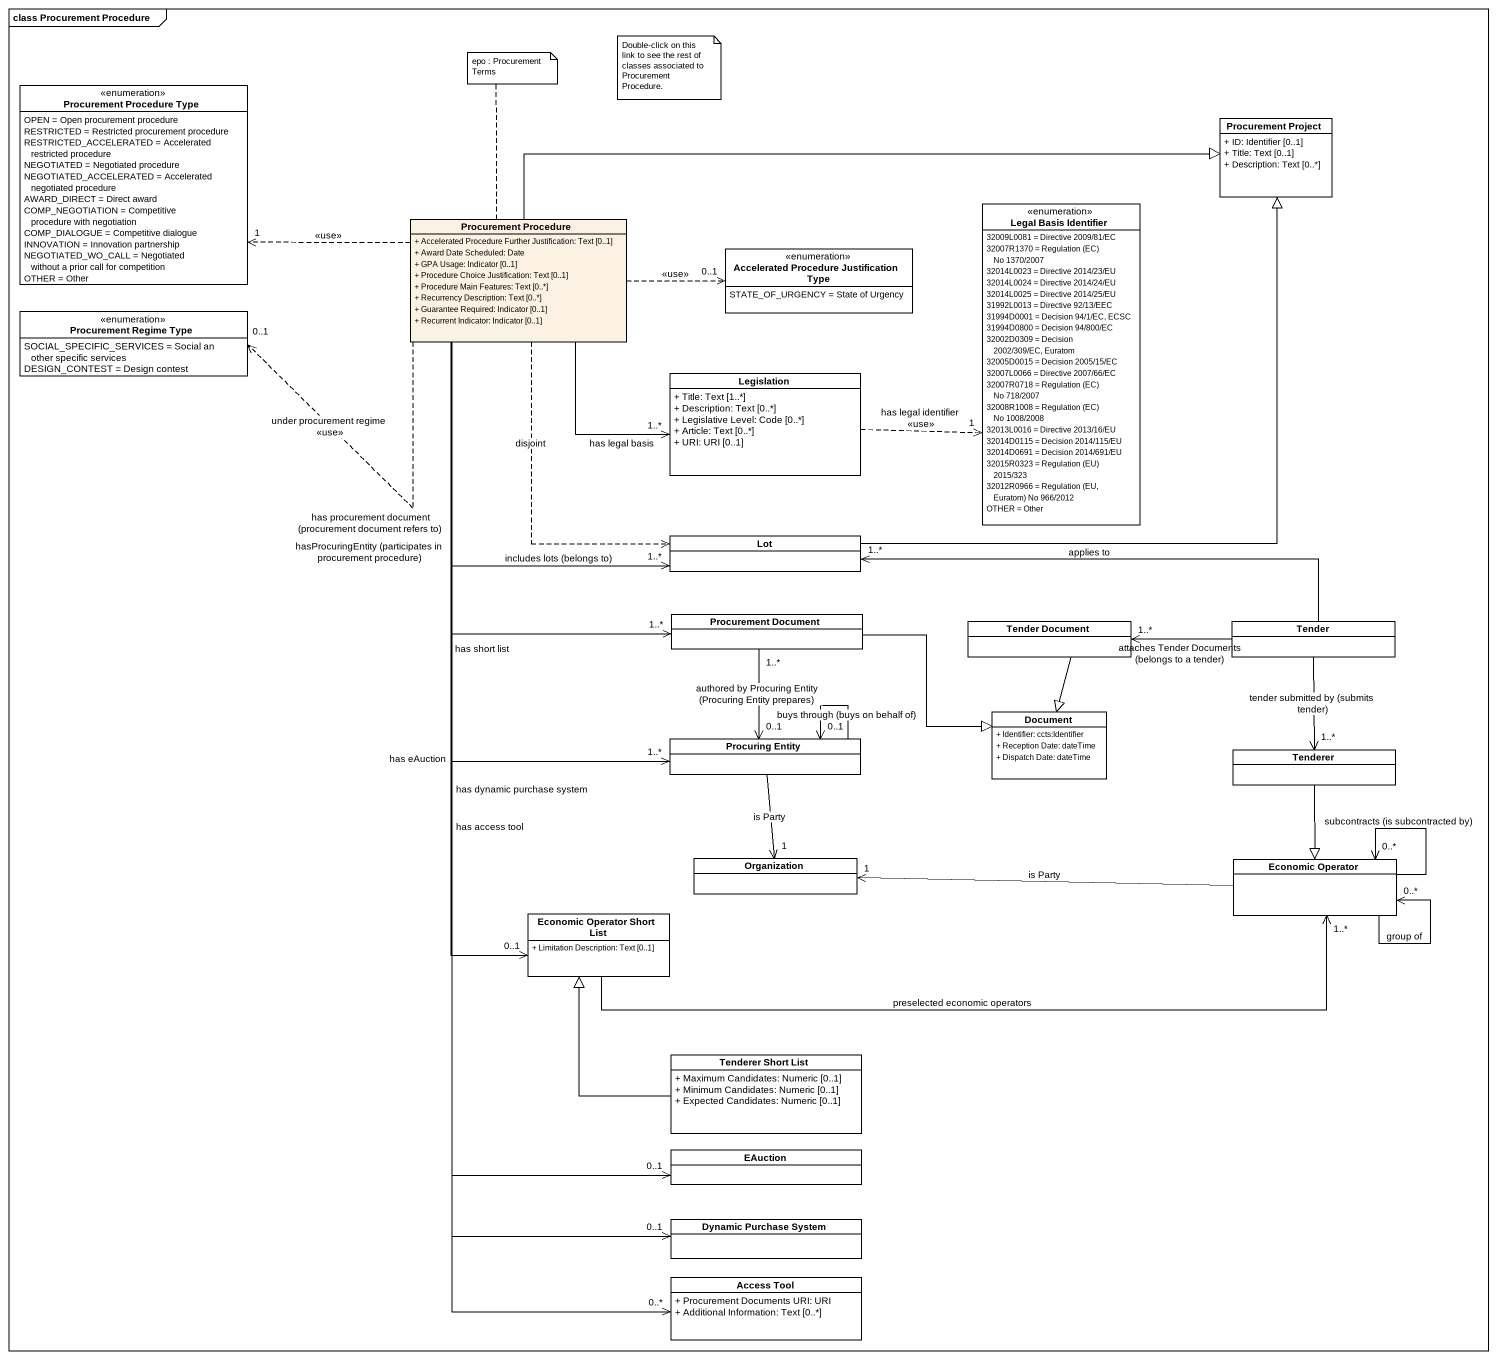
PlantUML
@startuml
mainframe class Procurement Procedure
hide circle
hide empty members
skinparam classAttributeIconSize 0
enum "Procurement Procedure Type" as Procurement_Procedure_Type {
  OPEN = Open procurement procedure
  RESTRICTED = Restricted procurement procedure
  RESTRICTED_ACCELERATED = Accelerated restricted procedure
  NEGOTIATED = Negotiated procedure
  NEGOTIATED_ACCELERATED = Accelerated negotiated procedure
  AWARD_DIRECT = Direct award
  COMP_NEGOTIATION = Competitive procedure with negotiation
  COMP_DIALOGUE = Competitive dialogue
  INNOVATION = Innovation partnership
  NEGOTIATED_WO_CALL = Negotiated without a prior call for competition
  OTHER = Other
}
class "Procurement Project" as Procurement_Project {
  + ID: Identifier [0..1]
  + Title: Text [0..1]
  + Description: Text [0..*]
}
enum "LegaI Basis Identifier" as LegaI_Basis_Identifier {
  32009L0081 = Directive 2009/81/EC
  {field} 32007R1370 = Regulation (EC) No 1370/2007
  32014L0023 = Directive 2014/23/EU
  32014L0024 = Directive 2014/24/EU
  32014L0025 = Directive 2014/25/EU
  31992L0013 = Directive 92/13/EEC
  31994D0001 = Decision 94/1/EC, ECSC
  31994D0800 = Decision 94/800/EC
  32002D0309 = Decision 2002/309/EC, Euratom
  32005D0015 = Decision 2005/15/EC
  32007L0066 = Directive 2007/66/EC
  {field} 32007R0718 = Regulation (EC) No 718/2007
  {field} 32008R1008 = Regulation (EC) No 1008/2008
  32013L0016 = Directive 2013/16/EU
  32014D0115 = Decision 2014/115/EU
  32014D0691 = Decision 2014/691/EU
  {field} 32015R0323 = Regulation (EU) 2015/323
  {field} 32012R0966 = Regulation (EU, Euratom) No 966/2012
  OTHER = Other
}
class "Procurement Procedure" as Procurement_Procedure #FCF2E3 {
  + Accelerated Procedure Further Justification: Text [0..1]
  + Award Date Scheduled: Date
  + GPA Usage: Indicator [0..1]
  + Procedure Choice Justification: Text [0..1]
  + Procedure Main Features: Text [0..*]
  + Recurrency Description: Text [0..*]
  + Guarantee Required: Indicator [0..1]
  + Recurrent Indicator: Indicator [0..1]
}
enum "Accelerated Procedure Justification Type" as Accelerated_Procedure {
  STATE_OF_URGENCY = State of Urgency
}
enum "Procurement Regime Type" as Procurement_Regime_Type {
  SOCIAL_SPECIFIC_SERVICES = Social an other specific services
  DESIGN_CONTEST = Design contest
}
class Legislation {
  + Title: Text [1..*]
  + Description: Text [0..*]
  + Legislative Level: Code [0..*]
  + Article: Text [0..*]
  + URI: URI [0..1]
}
class Lot
class "Procurement Document" as Procurement_Document
class "Tender Document" as Tender_Document
class Tender
class "Procuring Entity" as Procuring_Entity
class Document {
  + Identifier: ccts:Identifier
  + Reception Date: dateTime
  + Dispatch Date: dateTime
}
class Tenderer
class Organization
class "Economic Operator" as Economic_Operator
class "Economic Operator Short List" as Economic_Operator_Short_List {
  + Limitation Description: Text [0..1]
}
class "Tenderer Short List" as Tenderer_Short_List {
  + Maximum Candidates: Numeric [0..1]
  + Minimum Candidates: Numeric [0..1]
  + Expected Candidates: Numeric [0..1]
}
class EAuction
class "Dynamic Purchase System" as Dynamic_Purchase_System
class "Access Tool" as Access_Tool {
  + Procurement Documents URI: URI
  + Additional Information: Text [0..*]
}
Procurement_Procedure .left.> "1" Procurement_Procedure_Type : <<use>>
Procurement_Procedure -right-|> Procurement_Project
Procurement_Procedure .right.> "0..1" Accelerated_Procedure : <<use>>
Procurement_Procedure .left.> "0..1" Procurement_Regime_Type : under procurement regime\n<<use>>
Procurement_Procedure -right-> "1..*" Legislation : has legal basis
Procurement_Procedure ..> Lot : disjoint
Procurement_Procedure --> "1..*" Lot : includes lots (belongs to)
Procurement_Procedure --> "1..*" Procurement_Document : has procurement document (procurement document refers to)
Procurement_Procedure --> "1..*" Procuring_Entity : hasProcuringEntity (participates in procurement procedure)
Procurement_Procedure --> "0..1" Economic_Operator_Short_List : has short list
Procurement_Procedure --> "0..1" EAuction : has eAuction
Procurement_Procedure --> "0..1" Dynamic_Purchase_System : has dynamic purchase system
Procurement_Procedure --> "0..*" Access_Tool : has access tool
Legislation .right.> "1" LegaI_Basis_Identifier : has legal identifier\n<<use>>
Lot -up-|> Procurement_Project
Procurement_Document "1..*" --> "0..1" Procuring_Entity : authored by Procuring Entity (Procuring Entity prepares)
Procurement_Document -right-|> Document
Tender_Document --|> Document
Tender -left-> "1..*" Lot : applies to
Tender -left-> "1..*" Tender_Document : attaches Tender Documents (belongs to a tender)
Tender --> "1..*" Tenderer : tender submitted by (submits tender)
Procuring_Entity --> "0..1" Procuring_Entity : buys through (buys on behalf of)
Procuring_Entity --> "1" Organization : is Party
Tenderer --|> Economic_Operator
Economic_Operator -left-> "1" Organization : is Party
Economic_Operator --> "0..*" Economic_Operator : subcontracts (is subcontracted by)
Economic_Operator --> "0..*" Economic_Operator : group of
Economic_Operator_Short_List -right-> "1..*" Economic_Operator : preselected economic operators
Tenderer_Short_List -up-|> Economic_Operator_Short_List
note top of Procurement_Procedure : epo : Procurement Terms
note as N2
  Double-click on this link to see the rest of classes associated to Procurement Procedure.
end note
@enduml
